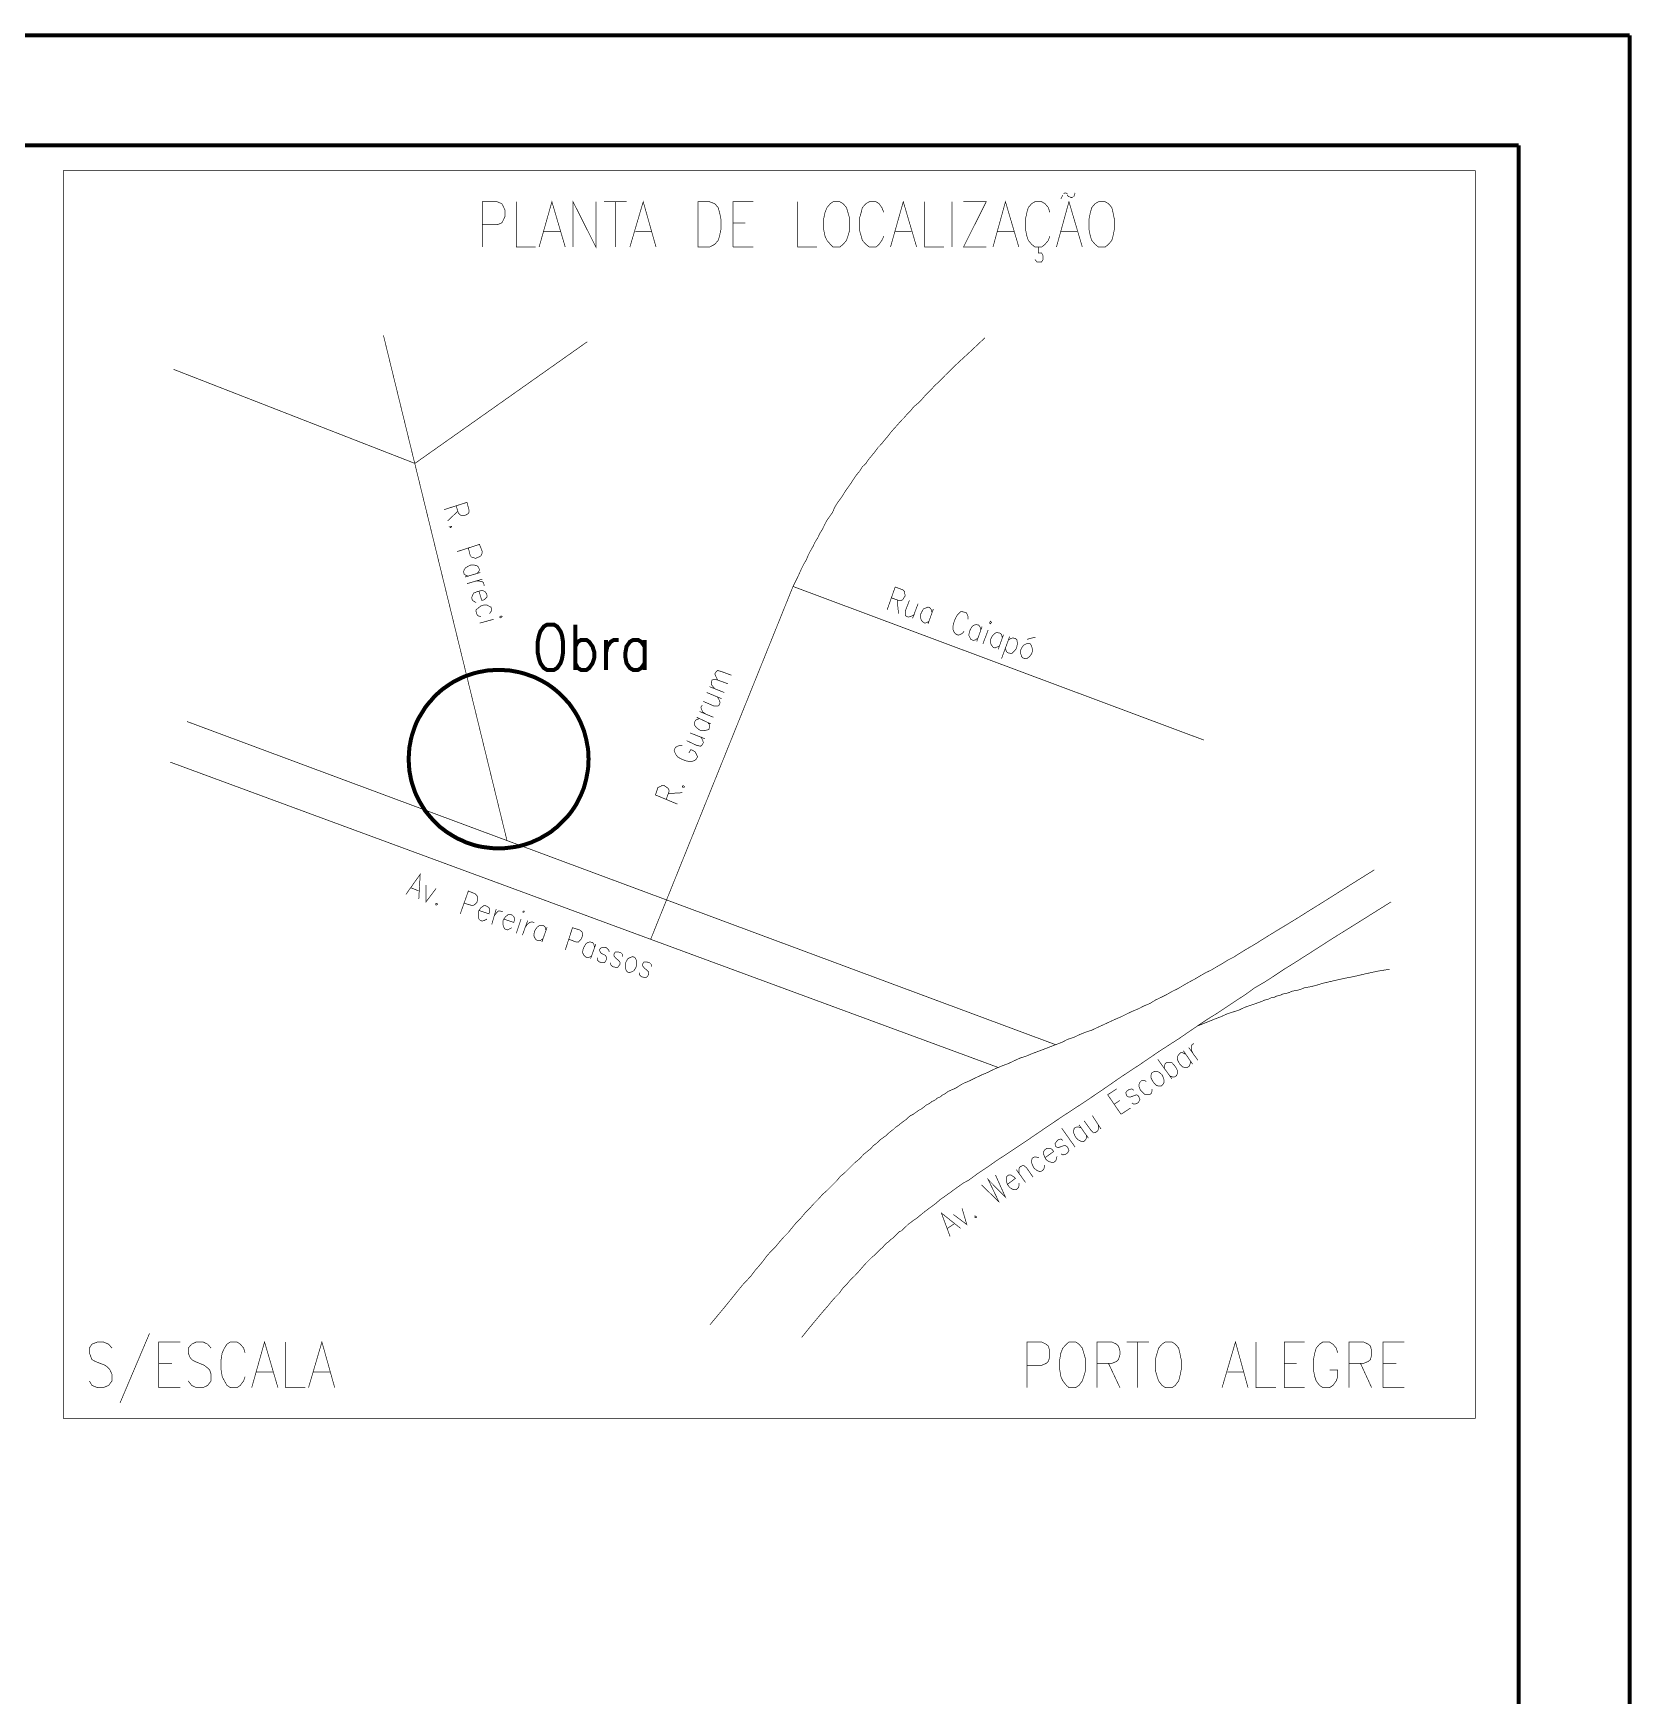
# Model space of a CAD drawing. Header units: millimetres. Extents: x 7 to 427, y 16 to 313.
# Drawn here: x 326.1 to 427.4, y 207.6 to 312.9 of the extents above; entities that cross this region are included whole.
import ezdxf

# ---------------------------------------------------------------- set-up
doc = ezdxf.new("R2010")
doc.units = ezdxf.units.MM
doc.layers.add('P', color=7, linetype='Continuous')

msp = doc.modelspace()

# ---------------------------------------------------------------- linework, layer by layer
at = {"layer": 'P'}
for points, const_width in [([(7.267, 312.808), (427.267, 312.808)], 0.254), ([(427.267, 312.808), (427.267, 15.804)], 0.254), ([(32.297, 305.823), (420.229, 305.823)], 0.254), ([(420.229, 305.823), (420.229, 22.789)], 0.254), ([(328.03, 304.218), (417.477, 304.218), (417.477, 225.178), (328.03, 225.178), (328.03, 304.218)], 0.042), ([(358.175, 299.385), (358.987, 302.26), (359.833, 299.385)], 0.042), ([(360.327, 299.385), (360.327, 302.26), (361.774, 299.385), (361.774, 302.26)], 0.042), ([(363.926, 299.385), (364.772, 302.26), (365.584, 299.385)], 0.042), ([(380.436, 299.385), (381.247, 302.26), (382.094, 299.385)], 0.042), ([(386.927, 299.385), (387.72, 302.26), (388.567, 299.385)], 0.042), ([(390.948, 299.385), (391.742, 302.26), (392.589, 299.385)], 0.042), ([(391.231, 302.436), (391.354, 302.683)], 0.042), ([(391.654, 302.736), (391.566, 302.807), (391.495, 302.824), (391.407, 302.772)], 0.042), ([(391.619, 302.683), (391.742, 302.56)], 0.042), ([(391.76, 302.595), (391.83, 302.542), (391.918, 302.525), (391.989, 302.56)], 0.042), ([(392.042, 302.56), (392.13, 302.824)], 0.042), ([(354.577, 299.385), (354.577, 302.26), (355.512, 302.26), (355.812, 302.137), (355.882, 302.013), (356.023, 301.713), (356.023, 301.343), (355.882, 301.043), (355.812, 300.919), (355.512, 300.796), (354.577, 300.796)], 0.042), ([(356.729, 302.26), (356.729, 299.385), (357.964, 299.385)], 0.042), ([(362.285, 302.26), (363.714, 302.26)], 0.042), ([(363.008, 302.26), (363.008, 299.385)], 0.042), ([(368.247, 299.385), (368.247, 302.26), (368.97, 302.26), (369.305, 302.137), (369.517, 301.89), (369.605, 301.59), (369.693, 301.166), (369.693, 300.496), (369.605, 300.073), (369.517, 299.808), (369.305, 299.561), (368.97, 299.385), (368.247, 299.385)], 0.042), ([(370.452, 299.385), (370.452, 302.26), (371.757, 302.26)], 0.042), ([(374.562, 302.26), (374.562, 299.385), (375.779, 299.385)], 0.042), ([(376.802, 302.26), (376.626, 302.137), (376.414, 301.89), (376.29, 301.59), (376.202, 301.166), (376.202, 300.496), (376.29, 300.073), (376.414, 299.808), (376.626, 299.561), (376.802, 299.385), (377.225, 299.385), (377.437, 299.561), (377.649, 299.808), (377.737, 300.073), (377.86, 300.496), (377.86, 301.166), (377.737, 301.59), (377.649, 301.89), (377.437, 302.137), (377.225, 302.26), (376.802, 302.26)], 0.042), ([(380.012, 301.59), (379.889, 301.89), (379.712, 302.137), (379.518, 302.26), (379.095, 302.26), (378.883, 302.137), (378.654, 301.89), (378.583, 301.59), (378.46, 301.166), (378.46, 300.496), (378.583, 300.073), (378.654, 299.808), (378.883, 299.561), (379.095, 299.385), (379.518, 299.385), (379.712, 299.561), (379.889, 299.808), (380.012, 300.073)], 0.042), ([(382.605, 302.26), (382.605, 299.385), (383.822, 299.385)], 0.042), ([(384.334, 302.26), (384.334, 299.385)], 0.042), ([(386.503, 299.385), (385.057, 299.385), (386.503, 302.26), (385.057, 302.26)], 0.042), ([(390.525, 301.59), (390.437, 301.89), (390.225, 302.137), (390.013, 302.26), (389.59, 302.26), (389.378, 302.137), (389.167, 301.89), (389.079, 301.59), (388.99, 301.166), (388.99, 300.496), (389.079, 300.073), (389.167, 299.808), (389.378, 299.561), (389.59, 299.385), (390.013, 299.385), (390.225, 299.561), (390.437, 299.808), (390.525, 300.073)], 0.042), ([(393.612, 302.26), (393.4, 302.137), (393.188, 301.89), (393.1, 301.59), (393.012, 301.166), (393.012, 300.496), (393.1, 300.073), (393.188, 299.808), (393.4, 299.561), (393.612, 299.385), (394.035, 299.385), (394.247, 299.561), (394.458, 299.808), (394.529, 300.073), (394.617, 300.496), (394.617, 301.166), (394.529, 301.59), (394.458, 301.89), (394.247, 302.137), (394.035, 302.26), (393.612, 302.26)], 0.042), ([(358.475, 300.355), (359.533, 300.355)], 0.042), ([(364.278, 300.355), (365.284, 300.355)], 0.042), ([(370.452, 300.919), (371.246, 300.919)], 0.042), ([(380.735, 300.355), (381.758, 300.355)], 0.042), ([(387.209, 300.355), (388.267, 300.355)], 0.042), ([(391.231, 300.355), (392.254, 300.355)], 0.042), ([(370.452, 299.385), (371.757, 299.385)], 0.042), ([(389.59, 298.591), (389.714, 298.45), (390.013, 298.45), (390.102, 298.591), (390.102, 298.838), (390.013, 299.014), (389.802, 299.014), (389.802, 299.385)], 0.042), ([(361.227, 293.388), (350.308, 285.679), (335.015, 291.641)], 0.042), ([(356.147, 261.761), (348.315, 293.793)], 0.042), ([(374.262, 277.883), (374.562, 278.483), (374.809, 279.03), (374.932, 279.277), (375.109, 279.576), (375.232, 279.876), (375.356, 280.123), (375.532, 280.423), (375.655, 280.688), (375.832, 280.97), (375.955, 281.234), (376.132, 281.517), (376.255, 281.781), (376.414, 282.081), (376.59, 282.328), (376.767, 282.575), (376.89, 282.875), (377.049, 283.139), (377.225, 283.386), (377.402, 283.633), (377.56, 283.898), (377.772, 284.198), (377.948, 284.445), (378.107, 284.692), (378.284, 284.956), (378.495, 285.203), (378.654, 285.468), (378.883, 285.679), (379.042, 285.926), (379.254, 286.173), (379.465, 286.438), (379.642, 286.685), (379.853, 286.897), (380.065, 287.161), (380.277, 287.408), (380.436, 287.62), (380.647, 287.867), (380.859, 288.096), (381.071, 288.343), (381.282, 288.555), (381.494, 288.802), (381.706, 289.013), (381.917, 289.278), (382.182, 289.489), (382.393, 289.701), (382.605, 289.948), (382.817, 290.16), (383.028, 290.371), (383.24, 290.618), (383.487, 290.83), (383.699, 291.042), (383.91, 291.271), (384.175, 291.518), (384.387, 291.73), (384.598, 291.941), (385.057, 292.365), (385.516, 292.788), (386.415, 293.635)], 0.042), ([(352.16, 282.751), (353.607, 283.21), (353.73, 282.751), (353.73, 282.575), (353.695, 282.504), (353.554, 282.416), (353.395, 282.363), (353.272, 282.363), (353.183, 282.416), (353.06, 282.54), (352.919, 282.998)], 0.042), ([(353.007, 282.628), (352.372, 282.028)], 0.042), ([(352.637, 281.693), (352.496, 281.658), (352.584, 281.605), (352.637, 281.693)], 0.042), ([(352.972, 280.088), (354.401, 280.547), (354.577, 280.088), (354.542, 279.912), (354.489, 279.823), (354.365, 279.753), (354.154, 279.665), (354.03, 279.7), (353.942, 279.7), (353.818, 279.823), (353.695, 280.3)], 0.042), ([(354.242, 278.694), (354.365, 278.853), (354.401, 278.941), (354.33, 279.118), (354.242, 279.188), (354.065, 279.241), (353.854, 279.241), (353.73, 279.188), (353.519, 279.065), (353.43, 278.941), (353.395, 278.818), (353.43, 278.642), (353.519, 278.606), (353.695, 278.518)], 0.042), ([(354.453, 278.765), (353.483, 278.483)], 0.042), ([(354.577, 278.342), (353.607, 278.059)], 0.042), ([(354.154, 278.218), (354.401, 278.218), (354.577, 278.183), (354.665, 278.095), (354.7, 277.918)], 0.042), ([(354.365, 277.583), (354.542, 277.001), (354.7, 277.036), (354.789, 277.125), (354.877, 277.213), (354.877, 277.336), (354.824, 277.46), (354.753, 277.548), (354.577, 277.636), (354.365, 277.583), (354.242, 277.548), (354.03, 277.46), (353.942, 277.283), (353.907, 277.16), (353.942, 277.036), (354.03, 276.948), (354.189, 276.86)], 0.042), ([(365.248, 255.535), (374.262, 277.883), (400.297, 268.146)], 0.042), ([(380.224, 276.401), (380.735, 277.848), (381.212, 277.671), (381.335, 277.548), (381.335, 277.46), (381.37, 277.283), (381.282, 277.16), (381.212, 277.036), (381.123, 277.001), (380.947, 277.001), (380.488, 277.16)], 0.042), ([(380.859, 277.036), (380.947, 276.154)], 0.042), ([(355.036, 276.154), (355.124, 276.278), (355.177, 276.401), (355.124, 276.578), (355.036, 276.613), (354.877, 276.701), (354.665, 276.701), (354.489, 276.648), (354.33, 276.525), (354.189, 276.401), (354.189, 276.278), (354.242, 276.102), (354.33, 276.013), (354.489, 275.978)], 0.042), ([(355.759, 276.013), (355.671, 275.943), (355.759, 275.89), (355.847, 275.978), (355.759, 276.013)], 0.042), ([(381.635, 277.001), (381.37, 276.313), (381.37, 276.066), (381.459, 275.978), (381.582, 275.943), (381.706, 275.978), (381.97, 276.102)], 0.042), ([(382.182, 276.789), (381.829, 275.855)], 0.042), ([(383.064, 276.225), (383.028, 276.401), (382.94, 276.525), (382.817, 276.578), (382.693, 276.525), (382.517, 276.454), (382.393, 276.225), (382.341, 276.102), (382.341, 275.89), (382.393, 275.731), (382.482, 275.643), (382.605, 275.555), (382.729, 275.59), (382.887, 275.678)], 0.042), ([(383.152, 276.454), (382.817, 275.519)], 0.042), ([(385.357, 275.802), (385.357, 275.943), (385.304, 276.102), (385.233, 276.225), (385.004, 276.278), (384.881, 276.278), (384.757, 276.154), (384.669, 276.066), (384.545, 275.855), (384.422, 275.519), (384.387, 275.308), (384.387, 275.167), (384.457, 275.008), (384.545, 274.884), (384.722, 274.796), (384.845, 274.832), (385.004, 274.92), (385.092, 275.043)], 0.042), ([(355.3, 275.802), (354.401, 275.555)], 0.042), ([(358.687, 275.467), (358.475, 275.343), (358.263, 275.043), (358.175, 274.796), (358.087, 274.373), (358.087, 273.685), (358.175, 273.279), (358.263, 273.015), (358.475, 272.715), (358.687, 272.591), (359.11, 272.591), (359.322, 272.715), (359.533, 273.015), (359.622, 273.279), (359.692, 273.685), (359.692, 274.373), (359.622, 274.796), (359.533, 275.043), (359.322, 275.343), (359.11, 275.467), (358.687, 275.467)], 0.254), ([(360.468, 275.467), (360.468, 272.591)], 0.254), ([(386.151, 275.131), (386.115, 275.308), (386.027, 275.431), (385.868, 275.467), (385.727, 275.431), (385.604, 275.343), (385.48, 275.131), (385.445, 275.008), (385.392, 274.796), (385.48, 274.62), (385.516, 274.532), (385.692, 274.461), (385.815, 274.496), (385.939, 274.585)], 0.042), ([(386.239, 275.343), (385.904, 274.408)], 0.042), ([(386.627, 275.131), (386.292, 274.249)], 0.042), ([(386.715, 275.59), (386.75, 275.519), (386.838, 275.59), (386.786, 275.678), (386.715, 275.59)], 0.042), ([(387.509, 274.673), (387.473, 274.832), (387.385, 274.92), (387.209, 274.955), (387.121, 274.955), (386.962, 274.832), (386.838, 274.673), (386.786, 274.532), (386.75, 274.338), (386.838, 274.161), (386.927, 274.038), (387.05, 273.985), (387.174, 274.038), (387.35, 274.108)], 0.042), ([(360.468, 274.073), (360.627, 274.373), (360.839, 274.496), (361.174, 274.496), (361.35, 274.373), (361.562, 274.073), (361.685, 273.685), (361.685, 273.403), (361.562, 273.015), (361.35, 272.715), (361.174, 272.591), (360.839, 272.591), (360.627, 272.715), (360.468, 273.015)], 0.254), ([(362.409, 274.496), (362.409, 272.591)], 0.254), ([(362.409, 273.685), (362.497, 274.073), (362.708, 274.373), (362.92, 274.496), (363.22, 274.496)], 0.254), ([(364.86, 274.073), (364.649, 274.373), (364.437, 274.496), (364.137, 274.496), (363.926, 274.373), (363.714, 274.073), (363.643, 273.685), (363.643, 273.403), (363.714, 273.015), (363.926, 272.715), (364.137, 272.591), (364.437, 272.591), (364.649, 272.715), (364.86, 273.015)], 0.254), ([(364.86, 274.496), (364.86, 272.591)], 0.254), ([(387.597, 274.832), (387.262, 273.897)], 0.042), ([(387.985, 274.708), (387.473, 273.315)], 0.042), ([(387.932, 274.496), (388.056, 274.585), (388.179, 274.62), (388.355, 274.585), (388.444, 274.496), (388.479, 274.285), (388.444, 274.073), (388.408, 273.95), (388.267, 273.773), (388.144, 273.65), (388.02, 273.65), (387.844, 273.685), (387.773, 273.773), (387.72, 273.95)], 0.042), ([(389.167, 274.285), (389.043, 274.249), (388.867, 274.161), (388.743, 273.985), (388.691, 273.861), (388.691, 273.614), (388.743, 273.438), (388.832, 273.35), (388.955, 273.315), (389.079, 273.315), (389.237, 273.438), (389.378, 273.614), (389.414, 273.738), (389.414, 273.95), (389.378, 274.108), (389.29, 274.249), (389.167, 274.285)], 0.042), ([(389.079, 274.532), (389.625, 274.673)], 0.042), ([(361.315, 266.947), (361.297, 267.088), (361.297, 267.37), (361.262, 267.67), (361.209, 267.935), (361.156, 268.217), (361.086, 268.482), (361.015, 268.746), (360.909, 269.011), (360.803, 269.275), (360.68, 269.522), (360.557, 269.752), (360.415, 269.981), (360.257, 270.21), (360.098, 270.439), (359.922, 270.633), (359.728, 270.845), (359.533, 271.039), (359.339, 271.216), (359.128, 271.392), (358.916, 271.551), (358.687, 271.709), (358.44, 271.851), (358.211, 271.974), (357.964, 272.098), (357.699, 272.203), (357.434, 272.292), (357.17, 272.38), (356.905, 272.45), (356.623, 272.503), (356.341, 272.556), (356.059, 272.574), (355.759, 272.591), (355.618, 272.591), (355.459, 272.591), (355.177, 272.574), (354.894, 272.556), (354.612, 272.503), (354.33, 272.45), (354.048, 272.38), (353.783, 272.292), (353.519, 272.203), (353.272, 272.098), (353.025, 271.974), (352.778, 271.851), (352.548, 271.709), (352.319, 271.551), (352.09, 271.392), (351.878, 271.216), (351.684, 271.039), (351.49, 270.845), (351.314, 270.633), (351.137, 270.439), (350.961, 270.21), (350.82, 269.981), (350.679, 269.752), (350.538, 269.522), (350.414, 269.275), (350.308, 269.011), (350.22, 268.746), (350.132, 268.482), (350.061, 268.217), (350.008, 267.935), (349.956, 267.67), (349.938, 267.37), (349.92, 267.088), (349.92, 266.947), (349.92, 266.788), (349.938, 266.506), (349.956, 266.224), (350.008, 265.942), (350.061, 265.659), (350.132, 265.395), (350.22, 265.13), (350.308, 264.866), (350.414, 264.619), (350.538, 264.372), (350.679, 264.125), (350.82, 263.895), (350.961, 263.666), (351.137, 263.454), (351.314, 263.243), (351.49, 263.049), (351.684, 262.855), (351.878, 262.661), (352.09, 262.502), (352.319, 262.326), (352.548, 262.184), (352.778, 262.043), (353.025, 261.902), (353.272, 261.796), (353.519, 261.673), (353.783, 261.585), (354.048, 261.497), (354.33, 261.426), (354.612, 261.373), (354.894, 261.338), (355.177, 261.303), (355.459, 261.285), (355.618, 261.285), (355.759, 261.285), (356.059, 261.303), (356.341, 261.338), (356.623, 261.373), (356.905, 261.426), (357.17, 261.497), (357.434, 261.585), (357.699, 261.673), (357.964, 261.796), (358.211, 261.902), (358.44, 262.043), (358.687, 262.184), (358.916, 262.326), (359.128, 262.502), (359.339, 262.661), (359.533, 262.855), (359.728, 263.049), (359.922, 263.243), (360.098, 263.454), (360.257, 263.666), (360.415, 263.895), (360.557, 264.125), (360.68, 264.372), (360.803, 264.619), (360.909, 264.866), (361.015, 265.13), (361.086, 265.395), (361.156, 265.659), (361.209, 265.942), (361.262, 266.224), (361.297, 266.506), (361.297, 266.788), (361.315, 266.947)], 0.254), ([(369.27, 271.445), (369.094, 271.657), (369.094, 271.78), (369.129, 271.956), (369.27, 271.992), (369.482, 271.956), (370.152, 271.709)], 0.042), ([(369.482, 271.956), (369.358, 272.221), (369.305, 272.344), (369.394, 272.468), (369.482, 272.556), (369.693, 272.503), (370.364, 272.256)], 0.042), ([(368.582, 270.598), (369.27, 270.298), (369.482, 270.298), (369.57, 270.351), (369.641, 270.51), (369.605, 270.651), (369.482, 270.863)], 0.042), ([(368.794, 271.163), (369.729, 270.775)], 0.042), ([(368.97, 271.533), (369.905, 271.163)], 0.042), ([(368.335, 269.963), (369.217, 269.593)], 0.042), ([(368.723, 269.804), (368.547, 269.928), (368.459, 270.104), (368.423, 270.228), (368.512, 270.351)], 0.042), ([(335.862, 269.328), (390.895, 248.849)], 0.042), ([(367.736, 268.605), (368.67, 268.235)], 0.042), ([(368.335, 269.505), (368.159, 269.452), (368.071, 269.381), (368, 269.205), (368.035, 269.081), (368.124, 268.958), (368.3, 268.817), (368.423, 268.746), (368.635, 268.746), (368.794, 268.781), (368.935, 268.817), (368.97, 268.993), (368.97, 269.117), (368.882, 269.24)], 0.042), ([(368.159, 269.593), (369.058, 269.169)], 0.042), ([(367.242, 267.811), (367.101, 267.811), (366.942, 267.758), (366.818, 267.688), (366.73, 267.511), (366.765, 267.388), (366.854, 267.212), (366.942, 267.088), (367.153, 266.965), (367.453, 266.841), (367.7, 266.788), (367.824, 266.788), (368, 266.841), (368.124, 266.929), (368.212, 267.088), (368.159, 267.212), (368.071, 267.388), (367.947, 267.476), (367.788, 267.547), (367.665, 267.335)], 0.042), ([(367.524, 268.111), (368.159, 267.811), (368.423, 267.758), (368.512, 267.847), (368.582, 267.988), (368.547, 268.111), (368.423, 268.358)], 0.042), ([(387.262, 247.403), (334.804, 266.753)], 0.042), ([(366.942, 264.089), (365.548, 264.672), (365.707, 265.148), (365.883, 265.218), (365.954, 265.271), (366.095, 265.271), (366.219, 265.183), (366.342, 265.095), (366.395, 265.007), (366.395, 264.848), (366.219, 264.372)], 0.042), ([(366.342, 264.76), (367.242, 264.813)], 0.042), ([(367.242, 265.218), (367.277, 265.148), (367.4, 265.183), (367.312, 265.271), (367.242, 265.218)], 0.042), ([(349.744, 258.374), (350.643, 259.644), (350.555, 258.075)], 0.042), ([(369.006, 231.105), (370.029, 232.339), (370.54, 232.974), (371.052, 233.609), (371.598, 234.192), (371.845, 234.527), (372.11, 234.827), (372.357, 235.126), (372.604, 235.462), (372.868, 235.761), (373.168, 236.061), (373.415, 236.361), (373.662, 236.643), (373.962, 236.943), (374.227, 237.278), (374.474, 237.578), (374.773, 237.878), (375.02, 238.178), (375.32, 238.478), (375.567, 238.76), (375.867, 239.06), (376.132, 239.36), (376.414, 239.607), (376.714, 239.907), (377.014, 240.206), (377.261, 240.506), (377.56, 240.753), (377.86, 241.053), (378.16, 241.353), (378.46, 241.6), (378.742, 241.9), (379.042, 242.147), (379.218, 242.288), (379.342, 242.447), (379.518, 242.57), (379.677, 242.711), (379.801, 242.835), (379.977, 242.958), (380.153, 243.082), (380.277, 243.205), (380.436, 243.346), (380.612, 243.47), (380.735, 243.593), (380.912, 243.717), (381.071, 243.84), (381.247, 243.981), (381.423, 244.105), (381.547, 244.228), (381.706, 244.352), (381.882, 244.44), (382.058, 244.563), (382.217, 244.687), (382.393, 244.775), (382.552, 244.898), (382.729, 245.039), (382.887, 245.11), (383.064, 245.251), (383.24, 245.322), (383.399, 245.463), (383.575, 245.533), (383.752, 245.674), (383.91, 245.745), (384.087, 245.886), (384.246, 245.957), (384.457, 246.045), (384.634, 246.133), (384.81, 246.257), (384.969, 246.345), (385.145, 246.433), (385.357, 246.521), (385.516, 246.592), (385.692, 246.68), (385.868, 246.768), (386.062, 246.856), (386.239, 246.944), (386.415, 247.015), (386.627, 247.103), (386.786, 247.191), (387.174, 247.368), (387.562, 247.527), (387.897, 247.65), (388.267, 247.826), (388.655, 248.003), (389.043, 248.126), (389.414, 248.285), (389.802, 248.426), (391.319, 249.008), (391.654, 249.185), (392.042, 249.308), (392.412, 249.484), (392.8, 249.643), (393.188, 249.767), (393.559, 249.943), (393.947, 250.119), (394.282, 250.278), (394.67, 250.455), (395.041, 250.613), (395.393, 250.79), (395.764, 250.966), (396.152, 251.125), (396.487, 251.301), (396.875, 251.46), (397.21, 251.672), (397.581, 251.848), (397.933, 252.024), (398.304, 252.236), (398.639, 252.395), (398.992, 252.607), (399.362, 252.818), (399.697, 252.995), (400.05, 253.206), (400.42, 253.418), (400.756, 253.577), (401.108, 253.788), (401.479, 254), (401.814, 254.212), (402.167, 254.388), (402.502, 254.6), (402.837, 254.811), (403.56, 255.235), (404.23, 255.658), (404.918, 256.081), (405.624, 256.505), (406.312, 256.928), (406.982, 257.351), (407.67, 257.775), (408.34, 258.198), (409.734, 259.08), (411.092, 259.927)], 0.042), ([(350.044, 258.798), (350.555, 258.586)], 0.042), ([(351.014, 258.957), (351.014, 257.898), (351.649, 258.745)], 0.042), ([(353.183, 257.14), (353.695, 258.586), (354.118, 258.41), (354.242, 258.286), (354.277, 258.198), (354.277, 258.075), (354.242, 257.863), (354.118, 257.739), (354.03, 257.687), (353.854, 257.687), (353.43, 257.81)], 0.042), ([(351.702, 257.81), (351.614, 257.775), (351.649, 257.687), (351.737, 257.739), (351.702, 257.81)], 0.042), ([(354.365, 257.351), (355, 257.14), (355.036, 257.263), (355.036, 257.44), (355, 257.528), (354.912, 257.598), (354.789, 257.651), (354.665, 257.651), (354.489, 257.528), (354.365, 257.351), (354.33, 257.228), (354.33, 256.963), (354.365, 256.805), (354.453, 256.716), (354.577, 256.681), (354.7, 256.716), (354.877, 256.805)], 0.042), ([(355.459, 257.44), (355.177, 256.469)], 0.042), ([(355.335, 257.016), (355.459, 257.175), (355.6, 257.316), (355.723, 257.316), (355.882, 257.263)], 0.042), ([(355.935, 256.805), (356.57, 256.593), (356.605, 256.716), (356.605, 256.893), (356.57, 256.963), (356.482, 257.052), (356.358, 257.104), (356.235, 257.104), (356.059, 256.963), (355.935, 256.805), (355.882, 256.681), (355.882, 256.469), (355.935, 256.293), (356.023, 256.17), (356.182, 256.117), (356.27, 256.17), (356.447, 256.258)], 0.042), ([(357.152, 257.316), (357.152, 257.228), (357.24, 257.263), (357.205, 257.351)], 0.042), ([(374.809, 230.293), (375.285, 230.893), (375.744, 231.44), (375.991, 231.74), (376.202, 231.987), (376.467, 232.287), (376.678, 232.551), (376.925, 232.833), (377.19, 233.098), (377.402, 233.398), (377.649, 233.645), (377.896, 233.945), (378.16, 234.192), (378.407, 234.456), (378.619, 234.703), (378.883, 235.003), (379.007, 235.126), (379.13, 235.25), (379.254, 235.373), (379.43, 235.514), (379.554, 235.638), (379.677, 235.761), (379.801, 235.885), (379.942, 236.008), (380.065, 236.149), (380.189, 236.273), (380.312, 236.361), (380.436, 236.485), (380.612, 236.608), (380.735, 236.732), (380.859, 236.855), (381, 236.996), (381.159, 237.067), (381.282, 237.208), (381.423, 237.331), (381.547, 237.455), (381.829, 237.666), (382.129, 237.878), (382.429, 238.125), (382.693, 238.337), (382.976, 238.548), (383.275, 238.76), (383.575, 239.025), (383.875, 239.236), (384.175, 239.448), (384.457, 239.66), (384.757, 239.871), (385.057, 240.083), (385.357, 240.242), (385.657, 240.453), (385.939, 240.665), (386.574, 241.088), (387.174, 241.512), (387.773, 241.9), (388.99, 242.711), (390.225, 243.558), (391.407, 244.352), (392.642, 245.163), (393.823, 245.957), (395.041, 246.803), (396.275, 247.615), (397.457, 248.426), (398.692, 249.22), (399.874, 250.031), (400.509, 250.455), (401.108, 250.825), (401.69, 251.213), (402.325, 251.636), (402.925, 252.024), (403.507, 252.448), (404.142, 252.818), (404.742, 253.206), (405.377, 253.63), (405.977, 254), (407.194, 254.776), (408.428, 255.57), (409.646, 256.328), (412.15, 257.898)], 0.042), ([(357.029, 256.805), (356.729, 255.905)], 0.042), ([(357.452, 256.716), (357.117, 255.782)], 0.042), ([(357.329, 256.328), (357.452, 256.505), (357.576, 256.593), (357.717, 256.628), (357.875, 256.593)], 0.042), ([(358.599, 256.117), (358.563, 256.293), (358.475, 256.381), (358.299, 256.417), (358.175, 256.381), (358.052, 256.293), (357.928, 256.117), (357.875, 255.993), (357.84, 255.746), (357.928, 255.57), (357.999, 255.482), (358.14, 255.446), (358.263, 255.446), (358.422, 255.57)], 0.042), ([(358.687, 256.293), (358.352, 255.358)], 0.042), ([(359.833, 254.847), (360.292, 256.258), (360.751, 256.117), (360.892, 255.993), (360.927, 255.905), (360.927, 255.746), (360.839, 255.535), (360.751, 255.446), (360.68, 255.358), (360.504, 255.358), (360.045, 255.535)], 0.042), ([(361.685, 255.023), (361.65, 255.199), (361.562, 255.323), (361.386, 255.358), (361.262, 255.323), (361.139, 255.235), (361.015, 255.023), (360.962, 254.9), (360.927, 254.688), (361.015, 254.512), (361.103, 254.423), (361.227, 254.353), (361.35, 254.388), (361.527, 254.476)], 0.042), ([(361.774, 255.235), (361.438, 254.3)], 0.042), ([(362.62, 254.723), (362.585, 254.847), (362.444, 254.988), (362.32, 255.023), (362.162, 255.023), (362.021, 254.9), (362.021, 254.776), (362.109, 254.635), (362.373, 254.512), (362.444, 254.388), (362.444, 254.265), (362.409, 254.176), (362.32, 254.053), (362.162, 254.053), (361.985, 254.088), (361.862, 254.212), (361.862, 254.353)], 0.042), ([(363.467, 254.423), (363.467, 254.564), (363.343, 254.688), (363.167, 254.723), (363.008, 254.723), (362.92, 254.6), (362.92, 254.476), (363.008, 254.353), (363.22, 254.176), (363.291, 254.088), (363.291, 253.929), (363.167, 253.753), (363.008, 253.753), (362.832, 253.788), (362.708, 253.929), (362.708, 254.053)], 0.042), ([(364.102, 254.423), (363.978, 254.388), (363.802, 254.3), (363.679, 254.088), (363.643, 253.965), (363.643, 253.753), (363.679, 253.577), (363.767, 253.453), (363.89, 253.418), (364.014, 253.453), (364.19, 253.541), (364.314, 253.753), (364.349, 253.877), (364.349, 254.088), (364.314, 254.265), (364.225, 254.388), (364.102, 254.423)], 0.042), ([(365.284, 253.788), (365.284, 253.929), (365.16, 254.053), (364.984, 254.088), (364.825, 254.088), (364.737, 253.965), (364.737, 253.841), (364.825, 253.718), (365.037, 253.541), (365.125, 253.453), (365.125, 253.294), (364.984, 253.118), (364.825, 253.118), (364.649, 253.153), (364.525, 253.294), (364.525, 253.418)], 0.042), ([(399.874, 250.031), (400.632, 250.331), (401.02, 250.49), (401.355, 250.613), (401.743, 250.79), (402.114, 250.913), (402.502, 251.037), (402.872, 251.213), (403.225, 251.337), (403.595, 251.46), (403.983, 251.601), (404.142, 251.672), (404.354, 251.725), (404.53, 251.813), (404.742, 251.848), (404.918, 251.936), (405.112, 251.972), (405.289, 252.06), (405.5, 252.095), (405.677, 252.148), (405.888, 252.236), (406.047, 252.271), (406.259, 252.307), (406.435, 252.36), (406.647, 252.448), (406.823, 252.483), (407.035, 252.518), (407.405, 252.607), (407.793, 252.73), (408.164, 252.818), (408.552, 252.906), (408.94, 252.995), (409.346, 253.083), (409.734, 253.153), (410.122, 253.242), (410.492, 253.33), (411.304, 253.506), (412.062, 253.63)], 0.042), ([(399.327, 248.673), (399.909, 247.862)], 0.042), ([(399.574, 248.338), (399.486, 248.55), (399.486, 248.708), (399.538, 248.849), (399.662, 248.92)], 0.042), ([(397.369, 247.915), (398.268, 246.68)], 0.042), ([(397.792, 247.315), (397.792, 247.527), (397.845, 247.65), (397.969, 247.738), (398.092, 247.738), (398.268, 247.703), (398.427, 247.527), (398.515, 247.403), (398.604, 247.227), (398.604, 247.015), (398.568, 246.892), (398.427, 246.803), (398.304, 246.803), (398.145, 246.856)], 0.042), ([(399.115, 248.25), (398.939, 248.338), (398.815, 248.338), (398.692, 248.214), (398.639, 248.126), (398.604, 247.915), (398.692, 247.738), (398.762, 247.615), (398.939, 247.438), (399.115, 247.403), (399.239, 247.403), (399.362, 247.491), (399.415, 247.615), (399.45, 247.791)], 0.042), ([(398.992, 248.461), (399.574, 247.615)], 0.042), ([(396.646, 246.521), (396.487, 246.592), (396.363, 246.592), (396.24, 246.468), (396.187, 246.345), (396.187, 246.168), (396.275, 245.957), (396.363, 245.886), (396.522, 245.71), (396.699, 245.674), (396.822, 245.674), (396.946, 245.745), (396.998, 245.886), (396.998, 246.045)], 0.042), ([(396.998, 247.068), (396.946, 246.944), (396.946, 246.733), (397.034, 246.556), (397.122, 246.433), (397.298, 246.257), (397.457, 246.221), (397.581, 246.221), (397.704, 246.345), (397.757, 246.433), (397.757, 246.645), (397.704, 246.803), (397.633, 246.944), (397.457, 247.103), (397.298, 247.156), (397.157, 247.156), (396.998, 247.068)], 0.042), ([(395.041, 244.44), (394.194, 245.674), (394.758, 246.045)], 0.042), ([(395.852, 245.957), (395.728, 246.045), (395.552, 246.01), (395.429, 245.921), (395.34, 245.798), (395.393, 245.622), (395.517, 245.533), (395.64, 245.533), (395.887, 245.622), (396.028, 245.674), (396.152, 245.586), (396.187, 245.498), (396.24, 245.375), (396.152, 245.198), (396.028, 245.11), (395.852, 245.075), (395.728, 245.163)], 0.042), ([(394.617, 245.075), (394.97, 245.322)], 0.042), ([(395.041, 244.44), (395.64, 244.828)], 0.042), ([(391.283, 243.558), (392.13, 242.358)], 0.042), ([(392.501, 243.593), (392.342, 243.628), (392.218, 243.628), (392.077, 243.558), (392.042, 243.417), (392.042, 243.258), (392.13, 243.046), (392.218, 242.923), (392.377, 242.782), (392.553, 242.711), (392.677, 242.711), (392.8, 242.835), (392.853, 242.923), (392.853, 243.134)], 0.042), ([(392.377, 243.769), (392.977, 242.923)], 0.042), ([(392.712, 244.016), (393.136, 243.417), (393.312, 243.258), (393.435, 243.293), (393.559, 243.381), (393.612, 243.505), (393.612, 243.769)], 0.042), ([(393.224, 244.352), (393.771, 243.505)], 0.042), ([(390.225, 241.688), (390.772, 242.076), (390.684, 242.2), (390.56, 242.288), (390.472, 242.288), (390.349, 242.288), (390.225, 242.2), (390.137, 242.076), (390.137, 241.9), (390.225, 241.688), (390.296, 241.565), (390.472, 241.441), (390.648, 241.388), (390.772, 241.388), (390.895, 241.476), (390.948, 241.6), (390.984, 241.776)], 0.042), ([(391.354, 242.782), (391.231, 242.87), (391.072, 242.835), (390.948, 242.711), (390.86, 242.57), (390.895, 242.411), (391.019, 242.323), (391.16, 242.358), (391.407, 242.447), (391.53, 242.447), (391.654, 242.358), (391.742, 242.147), (391.654, 241.988), (391.53, 241.9), (391.354, 241.864), (391.231, 241.935)], 0.042), ([(389.837, 241.688), (389.678, 241.723), (389.537, 241.723), (389.414, 241.653), (389.378, 241.512), (389.378, 241.353), (389.467, 241.141), (389.537, 241.018), (389.714, 240.877), (389.89, 240.806), (390.013, 240.841), (390.137, 240.93), (390.172, 241.053), (390.172, 241.229)], 0.042), ([(386.203, 239.959), (387.297, 238.901), (386.627, 240.295), (387.72, 239.183), (387.085, 240.594)], 0.042), ([(387.844, 239.995), (388.355, 240.383), (388.267, 240.453), (388.144, 240.542), (388.056, 240.594), (387.932, 240.594), (387.809, 240.506), (387.773, 240.383), (387.773, 240.206), (387.844, 239.995), (387.932, 239.871), (388.056, 239.748), (388.232, 239.66), (388.408, 239.66), (388.532, 239.783), (388.567, 239.871), (388.567, 240.083)], 0.042), ([(388.408, 240.93), (388.99, 240.118)], 0.042), ([(388.567, 240.665), (388.567, 240.965), (388.62, 241.088), (388.779, 241.177), (388.902, 241.177), (389.079, 241.018), (389.467, 240.453)], 0.042), ([(384.21, 236.696), (383.663, 238.178), (384.881, 237.208)], 0.042), ([(384.422, 238.09), (385.269, 237.455), (384.969, 238.478)], 0.042), ([(384.034, 237.208), (384.457, 237.49)], 0.042), ([(385.78, 238.002), (385.78, 237.878), (385.868, 237.878), (385.868, 237.966), (385.78, 238.002)], 0.042), ([(331.117, 229.623), (330.906, 229.87), (330.57, 230.011), (330.2, 230.011), (329.847, 229.87), (329.688, 229.623), (329.688, 229.323), (329.777, 229.076), (329.847, 228.9), (330.059, 228.776), (330.694, 228.529), (330.906, 228.353), (330.994, 228.23), (331.117, 227.965), (331.117, 227.542), (330.906, 227.259), (330.57, 227.118), (330.2, 227.118), (329.847, 227.259), (329.688, 227.542)], 0.042), ([(333.498, 230.558), (331.629, 226.148)], 0.042), ([(334.081, 227.118), (334.081, 230.011), (335.439, 230.011)], 0.042), ([(337.397, 229.623), (337.185, 229.87), (336.885, 230.011), (336.462, 230.011), (336.162, 229.87), (335.95, 229.623), (335.95, 229.323), (336.038, 229.076), (336.162, 228.9), (336.374, 228.776), (336.973, 228.529), (337.185, 228.353), (337.308, 228.23), (337.397, 227.965), (337.397, 227.542), (337.185, 227.259), (336.885, 227.118), (336.462, 227.118), (336.162, 227.259), (335.95, 227.542)], 0.042), ([(339.549, 229.323), (339.46, 229.623), (339.249, 229.87), (339.037, 230.011), (338.614, 230.011), (338.402, 229.87), (338.243, 229.623), (338.102, 229.323), (338.032, 228.9), (338.032, 228.23), (338.102, 227.806), (338.243, 227.542), (338.402, 227.259), (338.614, 227.118), (339.037, 227.118), (339.249, 227.259), (339.46, 227.542), (339.549, 227.806)], 0.042), ([(339.972, 227.118), (340.783, 230.011), (341.63, 227.118)], 0.042), ([(342.124, 230.011), (342.124, 227.118), (343.359, 227.118)], 0.042), ([(343.57, 227.118), (344.417, 230.011), (345.228, 227.118)], 0.042), ([(389.079, 227.118), (389.079, 230.011), (390.013, 230.011), (390.296, 229.87), (390.437, 229.747), (390.525, 229.447), (390.525, 229.076), (390.437, 228.776), (390.296, 228.653), (390.013, 228.529), (389.079, 228.529)], 0.042), ([(391.742, 230.011), (391.583, 229.87), (391.354, 229.623), (391.231, 229.323), (391.16, 228.9), (391.16, 228.23), (391.231, 227.806), (391.354, 227.542), (391.583, 227.259), (391.742, 227.118), (392.165, 227.118), (392.377, 227.259), (392.589, 227.542), (392.677, 227.806), (392.8, 228.23), (392.8, 228.9), (392.677, 229.323), (392.589, 229.623), (392.377, 229.87), (392.165, 230.011), (391.742, 230.011)], 0.042), ([(393.524, 227.118), (393.524, 230.011), (394.458, 230.011), (394.758, 229.87), (394.882, 229.747), (394.97, 229.447), (394.97, 229.2), (394.882, 228.9), (394.758, 228.776), (394.458, 228.653), (393.524, 228.653)], 0.042), ([(395.393, 230.011), (396.822, 230.011)], 0.042), ([(396.099, 230.011), (396.099, 227.118)], 0.042), ([(397.845, 230.011), (397.633, 229.87), (397.422, 229.623), (397.334, 229.323), (397.21, 228.9), (397.21, 228.23), (397.334, 227.806), (397.422, 227.542), (397.633, 227.259), (397.845, 227.118), (398.268, 227.118), (398.48, 227.259), (398.692, 227.542), (398.762, 227.806), (398.851, 228.23), (398.851, 228.9), (398.762, 229.323), (398.692, 229.623), (398.48, 229.87), (398.268, 230.011), (397.845, 230.011)], 0.042), ([(401.443, 227.118), (402.29, 230.011), (403.084, 227.118)], 0.042), ([(403.595, 230.011), (403.595, 227.118), (404.865, 227.118)], 0.042), ([(405.377, 227.118), (405.377, 230.011), (406.682, 230.011)], 0.042), ([(408.764, 229.323), (408.675, 229.623), (408.464, 229.87), (408.252, 230.011), (407.829, 230.011), (407.617, 229.87), (407.405, 229.623), (407.317, 229.323), (407.229, 228.9), (407.229, 228.23), (407.317, 227.806), (407.405, 227.542), (407.617, 227.259), (407.829, 227.118), (408.252, 227.118), (408.464, 227.259), (408.675, 227.542), (408.764, 227.806), (408.764, 228.23), (408.252, 228.23)], 0.042), ([(409.487, 227.118), (409.487, 230.011), (410.404, 230.011), (410.704, 229.87), (410.845, 229.747), (410.916, 229.447), (410.916, 229.2), (410.845, 228.9), (410.704, 228.776), (410.404, 228.653), (409.487, 228.653)], 0.042), ([(411.639, 227.118), (411.639, 230.011), (412.997, 230.011)], 0.042), ([(334.081, 228.653), (334.927, 228.653)], 0.042), ([(394.247, 228.653), (394.97, 227.118)], 0.042), ([(405.377, 228.653), (406.171, 228.653)], 0.042), ([(410.21, 228.653), (410.916, 227.118)], 0.042), ([(411.639, 228.653), (412.485, 228.653)], 0.042), ([(340.272, 228.106), (341.33, 228.106)], 0.042), ([(343.87, 228.106), (344.928, 228.106)], 0.042), ([(401.779, 228.106), (402.802, 228.106)], 0.042), ([(334.081, 227.118), (335.439, 227.118)], 0.042), ([(405.377, 227.118), (406.682, 227.118)], 0.042), ([(411.639, 227.118), (412.997, 227.118)], 0.042)]:
    msp.add_lwpolyline(points, dxfattribs=dict(at, const_width=const_width))

doc.saveas('drawing.dxf')
